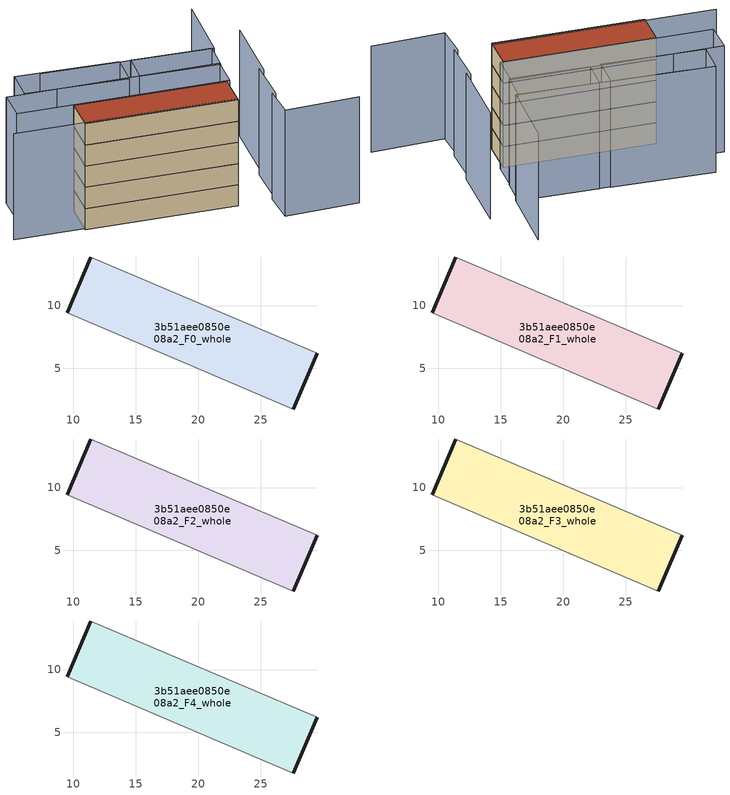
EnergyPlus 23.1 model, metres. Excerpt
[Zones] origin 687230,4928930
3b51aee0850e08a2_F0_whole
 floor ground (EU_floor_Construction): 27.59,1.74 29.49,6.18 11.43,13.88 9.54,9.43 z0
 wall outside (EU_wall_Construction): 9.54,9.43 11.43,13.88 / 29.49,6.18 27.59,1.74 z0:3
 wall adiabatic (EU_wall_Construction): 11.43,13.88 29.49,6.18 / 27.59,1.74 9.54,9.43 z0:3
3b51aee0850e08a2_F1_whole
 floor to 3b51aee0850e08a2_F0_whole (EU_floor_Construction): 27.59,1.74 29.49,6.18 11.42,13.88 9.53,9.43 z3
 wall outside (EU_wall_Construction): 9.54,9.43 11.43,13.88 / 29.49,6.18 27.59,1.74 z3:6
 wall adiabatic (EU_wall_Construction): 11.43,13.88 29.49,6.18 / 27.59,1.74 9.54,9.43 z3:6
3b51aee0850e08a2_F2_whole
 floor to 3b51aee0850e08a2_F1_whole (EU_floor_Construction): 27.59,1.74 29.49,6.18 11.42,13.88 9.53,9.43 z6
 wall outside (EU_wall_Construction): 9.54,9.43 11.43,13.88 / 29.49,6.18 27.59,1.74 z6:9
 wall adiabatic (EU_wall_Construction): 11.43,13.88 29.49,6.18 / 27.59,1.74 9.54,9.43 z6:9
3b51aee0850e08a2_F3_whole
 floor to 3b51aee0850e08a2_F2_whole (EU_floor_Construction): 27.59,1.74 29.49,6.18 11.42,13.88 9.53,9.43 z9
 wall outside (EU_wall_Construction): 9.54,9.43 11.43,13.88 / 29.49,6.18 27.59,1.74 z9:12
 wall adiabatic (EU_wall_Construction): 11.43,13.88 29.49,6.18 / 27.59,1.74 9.54,9.43 z9:12
3b51aee0850e08a2_F4_whole
 floor to 3b51aee0850e08a2_F3_whole (EU_floor_Construction): 27.59,1.74 29.49,6.18 11.42,13.88 9.53,9.43 z12
 wall outside (EU_wall_Construction): 9.54,9.43 11.43,13.88 / 29.49,6.18 27.59,1.74 z12:15
 wall adiabatic (EU_wall_Construction): 11.43,13.88 29.49,6.18 / 27.59,1.74 9.54,9.43 z12:15
 roof outside (EU_roof_Construction): 29.49,6.18 27.59,1.74 9.54,9.43 11.43,13.88 z15
shading: 39.37,-7.21 30.3,-3.9 / 30.3,-3.9 31.85,0.33 / 32.16,0.02 34.48,5.85 / 1.28,13.25 27.69,2.09 / 34.74,5.38 38.73,14.58 / 37.62,22.33 33.58,13.3 / 33.58,13.3 13.3,22.38 / 29.91,6.06 4.7,16.75 / 4.7,16.75 6.39,20.72 / 6.39,20.72 31.6,10.03 / 31.6,10.03 29.91,6.06 / 23.83,17.66 33.27,13.44 / 33.27,13.44 31.63,9.78 / 31.63,9.78 22.19,14.01 / 22.19,14.01 23.83,17.66 / 10.36,23.83 22.55,18.3 / 22.55,18.3 20.77,14.37 / 20.77,14.37 8.58,19.9 / 8.58,19.9 10.36,23.83 z0:15
[Building]
EU S2 Campaign: North Axis=0; Terrain=City; Solar Distribution=FullExterior
[Site:Location]
Bologna: Latitude=44.5; Longitude=11.25; Time Zone=1; Elevation=37
[SizingPeriod:WeatherFileDays]
AnnualSizingPeriod: Begin Month=1; Begin Day of Month=1; End Month=12; End Day of Month=31; Day of Week for Start Day=Monday; Use Weather File Daylight Saving Period=No; Use Weather File Rain and Snow Indicators=No
[MATERIAL]
EU_InternalMass_Material: Roughness=MediumRough; Thickness=0.1; Conductivity=1; Density=1800; Specific Heat=900; Thermal Absorptance=0.9; Solar Absorptance=0.7; Visible Absorptance=0.7
[MATERIAL:NOMASS] Roughness=MediumRough; Thermal Absorptance=0.9; Solar Absorptance=0.7; Visible Absorptance=0.7
Name | Thermal Resistance
EU_wall_NoMass | 0.905828
EU_roof_NoMass | 0.37593
EU_floor_NoMass | 0.67114
[CONSTRUCTION]
EU_wall_Construction: EU_wall_NoMass
EU_roof_Construction: EU_roof_NoMass
EU_floor_Construction: EU_floor_NoMass
EU_InternalMass_Construction: EU_InternalMass_Material
[ZONE] Type=1; Multiplier=1; Ceiling Height=autocalculate; Floor Area=autocalculate; Part of Total Floor Area=Yes
Name | Volume
3b51aee0850e08a2_F0_whole | 284.43
3b51aee0850e08a2_F1_whole; 3b51aee0850e08a2_F2_whole; 3b51aee0850e08a2_F3_whole; 3b51aee0850e08a2_F4_whole | 284.431
[INTERNALMASS] Construction=EU_InternalMass_Construction; Surface Area=94.8102
Name | Zone or ZoneList
3b51aee0850e08a2_F0_whole_EU_InternalMass | 3b51aee0850e08a2_F0_whole
3b51aee0850e08a2_F1_whole_EU_InternalMass | 3b51aee0850e08a2_F1_whole
3b51aee0850e08a2_F2_whole_EU_InternalMass | 3b51aee0850e08a2_F2_whole
3b51aee0850e08a2_F3_whole_EU_InternalMass | 3b51aee0850e08a2_F3_whole
3b51aee0850e08a2_F4_whole_EU_InternalMass | 3b51aee0850e08a2_F4_whole
[OTHEREQUIPMENT] Fuel Type=Electricity; Design Level Calculation Method=Watts/Area; Power per Zone Floor Area=1; Fraction Latent=0; Fraction Radiant=0; Fraction Lost=0; Carbon Dioxide Generation Rate=0; EndUse Subcategory=EU_Step8_InternalGains
Name | Zone or ZoneList or Space or SpaceList | Schedule
EU_Step8_InternalGain_3b51aee0850e08a2_F0_whole_f000 | 3b51aee0850e08a2_F0_whole | EU_Step8_GainSchedule_3b51aee0850e08a2_F0_whole_f000
EU_Step8_InternalGain_3b51aee0850e08a2_F1_whole_f000 | 3b51aee0850e08a2_F1_whole | EU_Step8_GainSchedule_3b51aee0850e08a2_F1_whole_f000
EU_Step8_InternalGain_3b51aee0850e08a2_F2_whole_f000 | 3b51aee0850e08a2_F2_whole | EU_Step8_GainSchedule_3b51aee0850e08a2_F2_whole_f000
EU_Step8_InternalGain_3b51aee0850e08a2_F3_whole_f000 | 3b51aee0850e08a2_F3_whole | EU_Step8_GainSchedule_3b51aee0850e08a2_F3_whole_f000
EU_Step8_InternalGain_3b51aee0850e08a2_F4_whole_f000 | 3b51aee0850e08a2_F4_whole | EU_Step8_GainSchedule_3b51aee0850e08a2_F4_whole_f000
[ZONEVENTILATION:DESIGNFLOWRATE] Schedule=EU_AlwaysOn; Design Flow Rate Calculation Method=AirChanges/Hour; Air Changes per Hour=0.73129; Ventilation Type=Natural; Fan Pressure Rise=0; Fan Total Efficiency=1; Constant Term Coefficient=1; Temperature Term Coefficient=0; Velocity Term Coefficient=0; Velocity Squared Term Coefficient=0; Minimum Indoor Temperature=-100; Maximum Indoor Temperature=100; Delta Temperature=-100; Minimum Outdoor Temperature=-100; Maximum Outdoor Temperature=100; Maximum Wind Speed=40
Name | Zone or ZoneList or Space or SpaceList
EU_ConstantAir_3b51aee0850e08a2_F0_whole | 3b51aee0850e08a2_F0_whole
EU_ConstantAir_3b51aee0850e08a2_F1_whole | 3b51aee0850e08a2_F1_whole
EU_ConstantAir_3b51aee0850e08a2_F2_whole | 3b51aee0850e08a2_F2_whole
EU_ConstantAir_3b51aee0850e08a2_F3_whole | 3b51aee0850e08a2_F3_whole
EU_ConstantAir_3b51aee0850e08a2_F4_whole | 3b51aee0850e08a2_F4_whole
[HVACTEMPLATE:THERMOSTAT] Constant Heating Setpoint=20; Constant Cooling Setpoint=50
EU_HeatOnly_3b51aee0850e08a2_F0_whole; EU_HeatOnly_3b51aee0850e08a2_F1_whole; EU_HeatOnly_3b51aee0850e08a2_F2_whole; EU_HeatOnly_3b51aee0850e08a2_F3_whole; EU_HeatOnly_3b51aee0850e08a2_F4_whole
[HVACTEMPLATE:ZONE:IDEALLOADSAIRSYSTEM] System Availability Schedule=EU_AlwaysOn; Maximum Heating Supply Air Temperature=50; Minimum Cooling Supply Air Temperature=13; Maximum Heating Supply Air Humidity Ratio=0.0156; Minimum Cooling Supply Air Humidity Ratio=0.0077; Heating Limit=NoLimit; Cooling Limit=NoLimit; Heating Availability Schedule=EU_AlwaysOn; Cooling Availability Schedule=EU_CoolingOff; Dehumidification Control Type=ConstantSensibleHeatRatio; Cooling Sensible Heat Ratio=0.7; Dehumidification Setpoint=60; Humidification Control Type=None; Humidification Setpoint=30; Outdoor Air Method=None; Outdoor Air Flow Rate per Person=0.00944; Outdoor Air Flow Rate per Zone Floor Area=0; Outdoor Air Flow Rate per Zone=0; Demand Controlled Ventilation Type=None; Outdoor Air Economizer Type=NoEconomizer; Heat Recovery Type=None; Sensible Heat Recovery Effectiveness=0.7; Latent Heat Recovery Effectiveness=0.65
Name | Template Thermostat
3b51aee0850e08a2_F0_whole | EU_HeatOnly_3b51aee0850e08a2_F0_whole
3b51aee0850e08a2_F1_whole | EU_HeatOnly_3b51aee0850e08a2_F1_whole
3b51aee0850e08a2_F2_whole | EU_HeatOnly_3b51aee0850e08a2_F2_whole
3b51aee0850e08a2_F3_whole | EU_HeatOnly_3b51aee0850e08a2_F3_whole
3b51aee0850e08a2_F4_whole | EU_HeatOnly_3b51aee0850e08a2_F4_whole
[SIZING:ZONE] Zone Cooling Design Supply Air Temperature Input Method=SupplyAirTemperature; Zone Cooling Design Supply Air Temperature=13; Zone Heating Design Supply Air Temperature Input Method=SupplyAirTemperature; Zone Heating Design Supply Air Temperature=50; Zone Cooling Design Supply Air Humidity Ratio=0.008; Zone Heating Design Supply Air Humidity Ratio=0.008; Cooling Design Air Flow Method=DesignDay; Cooling Design Air Flow Rate=0; Cooling Minimum Air Flow per Zone Floor Area=0.000762; Cooling Minimum Air Flow=0; Cooling Minimum Air Flow Fraction=0.2; Heating Design Air Flow Method=DesignDay; Heating Design Air Flow Rate=0; Heating Maximum Air Flow per Zone Floor Area=0.002032; Heating Maximum Air Flow=0.141576; Heating Maximum Air Flow Fraction=0.3; Account for Dedicated Outdoor Air System=No; Dedicated Outdoor Air System Control Strategy=NeutralSupplyAir; Dedicated Outdoor Air Low Setpoint Temperature for Design=autosize; Dedicated Outdoor Air High Setpoint Temperature for Design=autosize; Zone Load Sizing Method=Sensible Load Only No Latent Load; Zone Latent Cooling Design Supply Air Humidity Ratio Input Method=HumidityRatioDifference; Zone Cooling Design Supply Air Humidity Ratio Difference=0.005; Zone Latent Heating Design Supply Air Humidity Ratio Input Method=HumidityRatioDifference; Zone Humidification Design Supply Air Humidity Ratio Difference=0.005
3b51aee0850e08a2_F0_whole; 3b51aee0850e08a2_F1_whole; 3b51aee0850e08a2_F2_whole; 3b51aee0850e08a2_F3_whole; 3b51aee0850e08a2_F4_whole
[SCHEDULE:CONSTANT]
Name | Hourly Value
EU_AlwaysOn | 1
EU_CoolingOff | 0
[SCHEDULE:FILE] Column Number=1; Rows to Skip at Top=0; Number of Hours of Data=8760; Column Separator=Comma; Interpolate to Timestep=No; Minutes per Item=60; Adjust Schedule for Daylight Savings=Yes
Name | File
EU_Step8_GainSchedule_3b51aee0850e08a2_F0_whole_f000 | ../../schedules/3b51aee0850e08a2/3b51aee0850e08a2_F0_whole_f000_gain.csv
EU_Step8_GainSchedule_3b51aee0850e08a2_F1_whole_f000 | ../../schedules/3b51aee0850e08a2/3b51aee0850e08a2_F1_whole_f000_gain.csv
EU_Step8_GainSchedule_3b51aee0850e08a2_F2_whole_f000 | ../../schedules/3b51aee0850e08a2/3b51aee0850e08a2_F2_whole_f000_gain.csv
EU_Step8_GainSchedule_3b51aee0850e08a2_F3_whole_f000 | ../../schedules/3b51aee0850e08a2/3b51aee0850e08a2_F3_whole_f000_gain.csv
EU_Step8_GainSchedule_3b51aee0850e08a2_F4_whole_f000 | ../../schedules/3b51aee0850e08a2/3b51aee0850e08a2_F4_whole_f000_gain.csv
